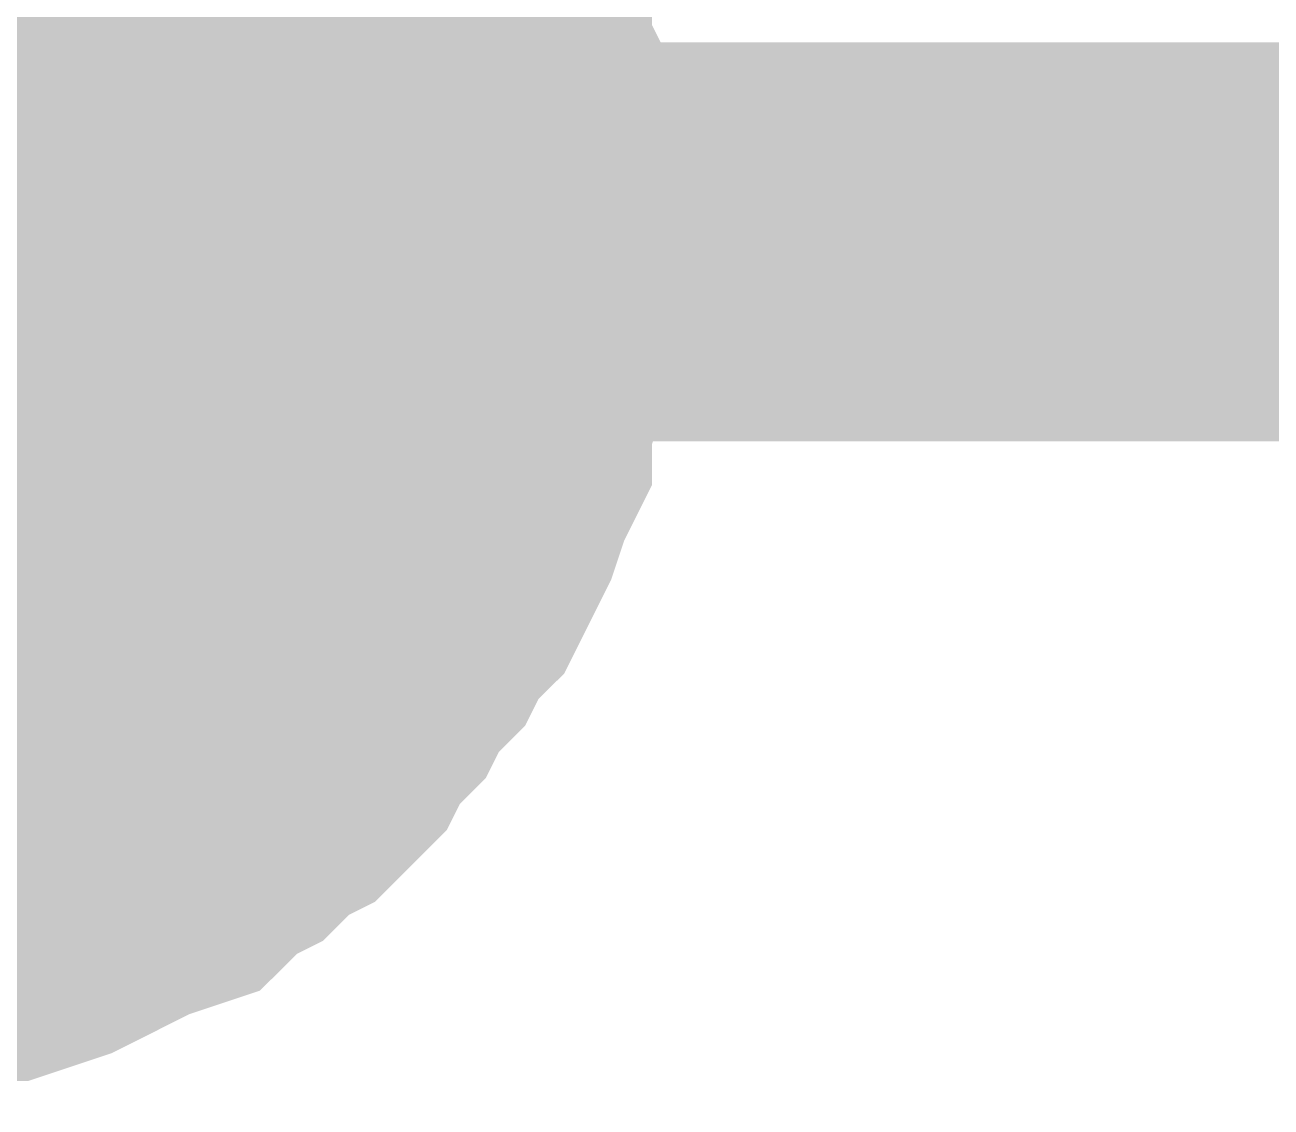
# Model space of a CAD drawing. Header units: inches. Extents: x 0 to 16.9, y 0 to 11.7.
# Drawn here: x 2.62792 to 2.66476, y 1.69456 to 1.72655 of the extents above; entities that cross this region are included whole.
import ezdxf

# ---------------------------------------------------------------- set-up
doc = ezdxf.new("R2010")
doc.units = ezdxf.units.IN
doc.header["$MEASUREMENT"] = 0
doc.layers.add('Sheet', color=255, linetype='Continuous')

msp = doc.modelspace()

# ---------------------------------------------------------------- linework, layer by layer
at = {"layer": 'Sheet'}
msp.add_lwpolyline([(2.609686, 1.720473, 0.02, 0.02, 1), (2.629686, 1.720473, 0.02, 0.02, 1)], format="xyseb", close=True, dxfattribs=at)
for points in [[(2.636704, 1.732869, 0.0118, 0.0118, 0), (2.63709, 1.732098, 0.0118, 0.0118, 0), (2.637861, 1.731326, 0.0118, 0.0118, 0), (2.638247, 1.730554, 0.0118, 0.0118, 0), (2.639019, 1.729783, 0.0118, 0.0118, 0), (2.639404, 1.729011, 0.0118, 0.0118, 0), (2.63979, 1.727853, 0.0118, 0.0118, 0), (2.640176, 1.727082, 0.0118, 0.0118, 0), (2.640562, 1.72631, 0.0118, 0.0118, 0), (2.640562, 1.725152, 0.0118, 0.0118, 0), (2.640948, 1.724381, 0.0118, 0.0118, 0), (2.640948, 1.723223, 0.0118, 0.0118, 0), (2.641333, 1.722065, 0.0118, 0.0118, 0), (2.641333, 1.721294, 0.0118, 0.0118, 0), (2.641333, 1.720136, 0.0118, 0.0118, 0)], [(2.636704, 1.732869, 0.0118, 0.0118, 0), (2.63709, 1.732098, 0.0118, 0.0118, 0), (2.637861, 1.731326, 0.0118, 0.0118, 0), (2.638247, 1.730554, 0.0118, 0.0118, 0), (2.639019, 1.729783, 0.0118, 0.0118, 0), (2.639404, 1.729011, 0.0118, 0.0118, 0), (2.63979, 1.727853, 0.0118, 0.0118, 0), (2.640176, 1.727082, 0.0118, 0.0118, 0), (2.640562, 1.72631, 0.0118, 0.0118, 0), (2.640562, 1.725152, 0.0118, 0.0118, 0), (2.640948, 1.724381, 0.0118, 0.0118, 0), (2.640948, 1.723223, 0.0118, 0.0118, 0), (2.641333, 1.722065, 0.0118, 0.0118, 0), (2.641333, 1.721294, 0.0118, 0.0118, 0), (2.641333, 1.720136, 0.0118, 0.0118, 0)], [(2.636704, 1.732869, 0.0118, 0.0118, 0), (2.63709, 1.732098, 0.0118, 0.0118, 0), (2.637861, 1.731326, 0.0118, 0.0118, 0), (2.638247, 1.730554, 0.0118, 0.0118, 0), (2.639019, 1.729783, 0.0118, 0.0118, 0), (2.639404, 1.729011, 0.0118, 0.0118, 0), (2.63979, 1.727853, 0.0118, 0.0118, 0), (2.640176, 1.727082, 0.0118, 0.0118, 0), (2.640562, 1.72631, 0.0118, 0.0118, 0), (2.640562, 1.725152, 0.0118, 0.0118, 0), (2.640948, 1.724381, 0.0118, 0.0118, 0), (2.640948, 1.723223, 0.0118, 0.0118, 0), (2.641333, 1.722065, 0.0118, 0.0118, 0), (2.641333, 1.721294, 0.0118, 0.0118, 0), (2.641333, 1.720136, 0.0118, 0.0118, 0)], [(2.636704, 1.732869, 0.0118, 0.0118, 0), (2.63709, 1.732098, 0.0118, 0.0118, 0), (2.637861, 1.731326, 0.0118, 0.0118, 0), (2.638247, 1.730554, 0.0118, 0.0118, 0), (2.639019, 1.729783, 0.0118, 0.0118, 0), (2.639404, 1.729011, 0.0118, 0.0118, 0), (2.63979, 1.727853, 0.0118, 0.0118, 0), (2.640176, 1.727082, 0.0118, 0.0118, 0), (2.640562, 1.72631, 0.0118, 0.0118, 0), (2.640562, 1.725152, 0.0118, 0.0118, 0), (2.640948, 1.724381, 0.0118, 0.0118, 0), (2.640948, 1.723223, 0.0118, 0.0118, 0), (2.641333, 1.722065, 0.0118, 0.0118, 0), (2.641333, 1.721294, 0.0118, 0.0118, 0), (2.641333, 1.720136, 0.0118, 0.0118, 0)], [(2.636704, 1.732869, 0.0118, 0.0118, 0), (2.63709, 1.732098, 0.0118, 0.0118, 0), (2.637861, 1.731326, 0.0118, 0.0118, 0), (2.638247, 1.730554, 0.0118, 0.0118, 0), (2.639019, 1.729783, 0.0118, 0.0118, 0), (2.639404, 1.729011, 0.0118, 0.0118, 0), (2.63979, 1.727853, 0.0118, 0.0118, 0), (2.640176, 1.727082, 0.0118, 0.0118, 0), (2.640562, 1.72631, 0.0118, 0.0118, 0), (2.640562, 1.725152, 0.0118, 0.0118, 0), (2.640948, 1.724381, 0.0118, 0.0118, 0), (2.640948, 1.723223, 0.0118, 0.0118, 0), (2.641333, 1.722065, 0.0118, 0.0118, 0), (2.641333, 1.721294, 0.0118, 0.0118, 0), (2.641333, 1.720136, 0.0118, 0.0118, 0)], [(2.636704, 1.732869, 0.0118, 0.0118, 0), (2.63709, 1.732098, 0.0118, 0.0118, 0), (2.637861, 1.731326, 0.0118, 0.0118, 0), (2.638247, 1.730554, 0.0118, 0.0118, 0), (2.639019, 1.729783, 0.0118, 0.0118, 0), (2.639404, 1.729011, 0.0118, 0.0118, 0), (2.63979, 1.727853, 0.0118, 0.0118, 0), (2.640176, 1.727082, 0.0118, 0.0118, 0), (2.640562, 1.72631, 0.0118, 0.0118, 0), (2.640562, 1.725152, 0.0118, 0.0118, 0), (2.640948, 1.724381, 0.0118, 0.0118, 0), (2.640948, 1.723223, 0.0118, 0.0118, 0), (2.641333, 1.722065, 0.0118, 0.0118, 0), (2.641333, 1.721294, 0.0118, 0.0118, 0), (2.641333, 1.720136, 0.0118, 0.0118, 0)], [(2.636704, 1.732869, 0.0118, 0.0118, 0), (2.63709, 1.732098, 0.0118, 0.0118, 0), (2.637861, 1.731326, 0.0118, 0.0118, 0), (2.638247, 1.730554, 0.0118, 0.0118, 0), (2.639019, 1.729783, 0.0118, 0.0118, 0), (2.639404, 1.729011, 0.0118, 0.0118, 0), (2.63979, 1.727853, 0.0118, 0.0118, 0), (2.640176, 1.727082, 0.0118, 0.0118, 0), (2.640562, 1.72631, 0.0118, 0.0118, 0), (2.640562, 1.725152, 0.0118, 0.0118, 0), (2.640948, 1.724381, 0.0118, 0.0118, 0), (2.640948, 1.723223, 0.0118, 0.0118, 0), (2.641333, 1.722065, 0.0118, 0.0118, 0), (2.641333, 1.721294, 0.0118, 0.0118, 0), (2.641333, 1.720136, 0.0118, 0.0118, 0)], [(2.639404, 1.729011, 0.0039, 0.0039, 0), (2.63979, 1.727853, 0.0039, 0.0039, 0), (2.640176, 1.727082, 0.0039, 0.0039, 0), (2.640562, 1.72631, 0.0039, 0.0039, 0), (2.640562, 1.725152, 0.0039, 0.0039, 0), (2.640948, 1.724381, 0.0039, 0.0039, 0), (2.640948, 1.723223, 0.0039, 0.0039, 0), (2.641333, 1.722065, 0.0039, 0.0039, 0), (2.641333, 1.721294, 0.0039, 0.0039, 0), (2.641333, 1.720136, 0.0039, 0.0039, 0)], [(2.639404, 1.729011, 0.0039, 0.0039, 0), (2.63979, 1.727853, 0.0039, 0.0039, 0), (2.640176, 1.727082, 0.0039, 0.0039, 0), (2.640562, 1.72631, 0.0039, 0.0039, 0), (2.640562, 1.725152, 0.0039, 0.0039, 0), (2.640948, 1.724381, 0.0039, 0.0039, 0), (2.640948, 1.723223, 0.0039, 0.0039, 0), (2.641333, 1.722065, 0.0039, 0.0039, 0), (2.641333, 1.721294, 0.0039, 0.0039, 0), (2.641333, 1.720136, 0.0039, 0.0039, 0)], [(2.639404, 1.729011, 0.0039, 0.0039, 0), (2.63979, 1.727853, 0.0039, 0.0039, 0), (2.640176, 1.727082, 0.0039, 0.0039, 0), (2.640562, 1.72631, 0.0039, 0.0039, 0), (2.640562, 1.725152, 0.0039, 0.0039, 0), (2.640948, 1.724381, 0.0039, 0.0039, 0), (2.640948, 1.723223, 0.0039, 0.0039, 0), (2.641333, 1.722065, 0.0039, 0.0039, 0), (2.641333, 1.721294, 0.0039, 0.0039, 0), (2.641333, 1.720136, 0.0039, 0.0039, 0)], [(2.639404, 1.729011, 0.0039, 0.0039, 0), (2.63979, 1.727853, 0.0039, 0.0039, 0), (2.640176, 1.727082, 0.0039, 0.0039, 0), (2.640562, 1.72631, 0.0039, 0.0039, 0), (2.640562, 1.725152, 0.0039, 0.0039, 0), (2.640948, 1.724381, 0.0039, 0.0039, 0), (2.640948, 1.723223, 0.0039, 0.0039, 0), (2.641333, 1.722065, 0.0039, 0.0039, 0), (2.641333, 1.721294, 0.0039, 0.0039, 0), (2.641333, 1.720136, 0.0039, 0.0039, 0)], [(2.639404, 1.729011, 0.0039, 0.0039, 0), (2.63979, 1.727853, 0.0039, 0.0039, 0), (2.640176, 1.727082, 0.0039, 0.0039, 0), (2.640562, 1.72631, 0.0039, 0.0039, 0), (2.640562, 1.725152, 0.0039, 0.0039, 0), (2.640948, 1.724381, 0.0039, 0.0039, 0), (2.640948, 1.723223, 0.0039, 0.0039, 0), (2.641333, 1.722065, 0.0039, 0.0039, 0), (2.641333, 1.721294, 0.0039, 0.0039, 0), (2.641333, 1.720136, 0.0039, 0.0039, 0)], [(2.639404, 1.729011, 0.0039, 0.0039, 0), (2.63979, 1.727853, 0.0039, 0.0039, 0), (2.640176, 1.727082, 0.0039, 0.0039, 0), (2.640562, 1.72631, 0.0039, 0.0039, 0), (2.640562, 1.725152, 0.0039, 0.0039, 0), (2.640948, 1.724381, 0.0039, 0.0039, 0), (2.640948, 1.723223, 0.0039, 0.0039, 0), (2.641333, 1.722065, 0.0039, 0.0039, 0), (2.641333, 1.721294, 0.0039, 0.0039, 0), (2.641333, 1.720136, 0.0039, 0.0039, 0)], [(2.639404, 1.729011, 0.0039, 0.0039, 0), (2.63979, 1.727853, 0.0039, 0.0039, 0), (2.640176, 1.727082, 0.0039, 0.0039, 0), (2.640562, 1.72631, 0.0039, 0.0039, 0), (2.640562, 1.725152, 0.0039, 0.0039, 0), (2.640948, 1.724381, 0.0039, 0.0039, 0), (2.640948, 1.723223, 0.0039, 0.0039, 0), (2.641333, 1.722065, 0.0039, 0.0039, 0), (2.641333, 1.721294, 0.0039, 0.0039, 0), (2.641333, 1.720136, 0.0039, 0.0039, 0)], [(2.641333, 1.720136, 0.0118, 0.0118, 0), (2.641333, 1.718979, 0.0118, 0.0118, 0), (2.641333, 1.718207, 0.0118, 0.0118, 0), (2.640948, 1.717049, 0.0118, 0.0118, 0), (2.640948, 1.716278, 0.0118, 0.0118, 0), (2.640562, 1.71512, 0.0118, 0.0118, 0), (2.640562, 1.714348, 0.0118, 0.0118, 0), (2.640176, 1.713577, 0.0118, 0.0118, 0), (2.63979, 1.712419, 0.0118, 0.0118, 0), (2.639404, 1.711647, 0.0118, 0.0118, 0), (2.639019, 1.710876, 0.0118, 0.0118, 0), (2.638247, 1.710104, 0.0118, 0.0118, 0), (2.637861, 1.709332, 0.0118, 0.0118, 0), (2.63709, 1.708561, 0.0118, 0.0118, 0), (2.636704, 1.707789, 0.0118, 0.0118, 0), (2.635933, 1.707017, 0.0118, 0.0118, 0), (2.635547, 1.706245, 0.0118, 0.0118, 0), (2.634775, 1.705474, 0.0118, 0.0118, 0), (2.634004, 1.705088, 0.0118, 0.0118, 0), (2.633232, 1.704316, 0.0118, 0.0118, 0), (2.632461, 1.70393, 0.0118, 0.0118, 0), (2.631689, 1.703159, 0.0118, 0.0118, 0), (2.630532, 1.702773, 0.0118, 0.0118, 0), (2.62976, 1.702387, 0.0118, 0.0118, 0), (2.628989, 1.702001, 0.0118, 0.0118, 0), (2.628217, 1.701615, 0.0118, 0.0118, 0), (2.62706, 1.701229, 0.0118, 0.0118, 0), (2.626288, 1.701229, 0.0118, 0.0118, 0), (2.625131, 1.700844, 0.0118, 0.0118, 0), (2.62436, 1.700844, 0.0118, 0.0118, 0), (2.623202, 1.700458, 0.0118, 0.0118, 0), (2.622431, 1.700458, 0.0118, 0.0118, 0), (2.621274, 1.700458, 0.0118, 0.0118, 0)], [(2.8211, 1.720136, 0.0118, 0.0118, 0), (2.621274, 1.720136, 0.0118, 0.0118, 0)], [(2.641333, 1.720136, 0.0118, 0.0118, 0), (2.641333, 1.718979, 0.0118, 0.0118, 0), (2.641333, 1.718207, 0.0118, 0.0118, 0), (2.640948, 1.717049, 0.0118, 0.0118, 0), (2.640948, 1.716278, 0.0118, 0.0118, 0), (2.640562, 1.71512, 0.0118, 0.0118, 0), (2.640562, 1.714348, 0.0118, 0.0118, 0), (2.640176, 1.713577, 0.0118, 0.0118, 0), (2.63979, 1.712419, 0.0118, 0.0118, 0), (2.639404, 1.711647, 0.0118, 0.0118, 0), (2.639019, 1.710876, 0.0118, 0.0118, 0), (2.638247, 1.710104, 0.0118, 0.0118, 0), (2.637861, 1.709332, 0.0118, 0.0118, 0), (2.63709, 1.708561, 0.0118, 0.0118, 0), (2.636704, 1.707789, 0.0118, 0.0118, 0), (2.635933, 1.707017, 0.0118, 0.0118, 0), (2.635547, 1.706245, 0.0118, 0.0118, 0), (2.634775, 1.705474, 0.0118, 0.0118, 0), (2.634004, 1.705088, 0.0118, 0.0118, 0), (2.633232, 1.704316, 0.0118, 0.0118, 0), (2.632461, 1.70393, 0.0118, 0.0118, 0), (2.631689, 1.703159, 0.0118, 0.0118, 0), (2.630532, 1.702773, 0.0118, 0.0118, 0), (2.62976, 1.702387, 0.0118, 0.0118, 0), (2.628989, 1.702001, 0.0118, 0.0118, 0), (2.628217, 1.701615, 0.0118, 0.0118, 0), (2.62706, 1.701229, 0.0118, 0.0118, 0), (2.626288, 1.701229, 0.0118, 0.0118, 0), (2.625131, 1.700844, 0.0118, 0.0118, 0), (2.62436, 1.700844, 0.0118, 0.0118, 0), (2.623202, 1.700458, 0.0118, 0.0118, 0), (2.622431, 1.700458, 0.0118, 0.0118, 0), (2.621274, 1.700458, 0.0118, 0.0118, 0)], [(2.641333, 1.720136, 0.0118, 0.0118, 0), (2.641333, 1.718979, 0.0118, 0.0118, 0), (2.641333, 1.718207, 0.0118, 0.0118, 0), (2.640948, 1.717049, 0.0118, 0.0118, 0), (2.640948, 1.716278, 0.0118, 0.0118, 0), (2.640562, 1.71512, 0.0118, 0.0118, 0), (2.640562, 1.714348, 0.0118, 0.0118, 0), (2.640176, 1.713577, 0.0118, 0.0118, 0), (2.63979, 1.712419, 0.0118, 0.0118, 0), (2.639404, 1.711647, 0.0118, 0.0118, 0), (2.639019, 1.710876, 0.0118, 0.0118, 0), (2.638247, 1.710104, 0.0118, 0.0118, 0), (2.637861, 1.709332, 0.0118, 0.0118, 0), (2.63709, 1.708561, 0.0118, 0.0118, 0), (2.636704, 1.707789, 0.0118, 0.0118, 0), (2.635933, 1.707017, 0.0118, 0.0118, 0), (2.635547, 1.706245, 0.0118, 0.0118, 0), (2.634775, 1.705474, 0.0118, 0.0118, 0), (2.634004, 1.705088, 0.0118, 0.0118, 0), (2.633232, 1.704316, 0.0118, 0.0118, 0), (2.632461, 1.70393, 0.0118, 0.0118, 0), (2.631689, 1.703159, 0.0118, 0.0118, 0), (2.630532, 1.702773, 0.0118, 0.0118, 0), (2.62976, 1.702387, 0.0118, 0.0118, 0), (2.628989, 1.702001, 0.0118, 0.0118, 0), (2.628217, 1.701615, 0.0118, 0.0118, 0), (2.62706, 1.701229, 0.0118, 0.0118, 0), (2.626288, 1.701229, 0.0118, 0.0118, 0), (2.625131, 1.700844, 0.0118, 0.0118, 0), (2.62436, 1.700844, 0.0118, 0.0118, 0), (2.623202, 1.700458, 0.0118, 0.0118, 0), (2.622431, 1.700458, 0.0118, 0.0118, 0), (2.621274, 1.700458, 0.0118, 0.0118, 0)], [(2.641333, 1.720136, 0.0118, 0.0118, 0), (2.641333, 1.718979, 0.0118, 0.0118, 0), (2.641333, 1.718207, 0.0118, 0.0118, 0), (2.640948, 1.717049, 0.0118, 0.0118, 0), (2.640948, 1.716278, 0.0118, 0.0118, 0), (2.640562, 1.71512, 0.0118, 0.0118, 0), (2.640562, 1.714348, 0.0118, 0.0118, 0), (2.640176, 1.713577, 0.0118, 0.0118, 0), (2.63979, 1.712419, 0.0118, 0.0118, 0), (2.639404, 1.711647, 0.0118, 0.0118, 0), (2.639019, 1.710876, 0.0118, 0.0118, 0), (2.638247, 1.710104, 0.0118, 0.0118, 0), (2.637861, 1.709332, 0.0118, 0.0118, 0), (2.63709, 1.708561, 0.0118, 0.0118, 0), (2.636704, 1.707789, 0.0118, 0.0118, 0), (2.635933, 1.707017, 0.0118, 0.0118, 0), (2.635547, 1.706245, 0.0118, 0.0118, 0), (2.634775, 1.705474, 0.0118, 0.0118, 0), (2.634004, 1.705088, 0.0118, 0.0118, 0), (2.633232, 1.704316, 0.0118, 0.0118, 0), (2.632461, 1.70393, 0.0118, 0.0118, 0), (2.631689, 1.703159, 0.0118, 0.0118, 0), (2.630532, 1.702773, 0.0118, 0.0118, 0), (2.62976, 1.702387, 0.0118, 0.0118, 0), (2.628989, 1.702001, 0.0118, 0.0118, 0), (2.628217, 1.701615, 0.0118, 0.0118, 0), (2.62706, 1.701229, 0.0118, 0.0118, 0), (2.626288, 1.701229, 0.0118, 0.0118, 0), (2.625131, 1.700844, 0.0118, 0.0118, 0), (2.62436, 1.700844, 0.0118, 0.0118, 0), (2.623202, 1.700458, 0.0118, 0.0118, 0), (2.622431, 1.700458, 0.0118, 0.0118, 0), (2.621274, 1.700458, 0.0118, 0.0118, 0)], [(2.641333, 1.720136, 0.0118, 0.0118, 0), (2.641333, 1.718979, 0.0118, 0.0118, 0), (2.641333, 1.718207, 0.0118, 0.0118, 0), (2.640948, 1.717049, 0.0118, 0.0118, 0), (2.640948, 1.716278, 0.0118, 0.0118, 0), (2.640562, 1.71512, 0.0118, 0.0118, 0), (2.640562, 1.714348, 0.0118, 0.0118, 0), (2.640176, 1.713577, 0.0118, 0.0118, 0), (2.63979, 1.712419, 0.0118, 0.0118, 0), (2.639404, 1.711647, 0.0118, 0.0118, 0), (2.639019, 1.710876, 0.0118, 0.0118, 0), (2.638247, 1.710104, 0.0118, 0.0118, 0), (2.637861, 1.709332, 0.0118, 0.0118, 0), (2.63709, 1.708561, 0.0118, 0.0118, 0), (2.636704, 1.707789, 0.0118, 0.0118, 0), (2.635933, 1.707017, 0.0118, 0.0118, 0), (2.635547, 1.706245, 0.0118, 0.0118, 0), (2.634775, 1.705474, 0.0118, 0.0118, 0), (2.634004, 1.705088, 0.0118, 0.0118, 0), (2.633232, 1.704316, 0.0118, 0.0118, 0), (2.632461, 1.70393, 0.0118, 0.0118, 0), (2.631689, 1.703159, 0.0118, 0.0118, 0), (2.630532, 1.702773, 0.0118, 0.0118, 0), (2.62976, 1.702387, 0.0118, 0.0118, 0), (2.628989, 1.702001, 0.0118, 0.0118, 0), (2.628217, 1.701615, 0.0118, 0.0118, 0), (2.62706, 1.701229, 0.0118, 0.0118, 0), (2.626288, 1.701229, 0.0118, 0.0118, 0), (2.625131, 1.700844, 0.0118, 0.0118, 0), (2.62436, 1.700844, 0.0118, 0.0118, 0), (2.623202, 1.700458, 0.0118, 0.0118, 0), (2.622431, 1.700458, 0.0118, 0.0118, 0), (2.621274, 1.700458, 0.0118, 0.0118, 0)], [(2.641333, 1.720136, 0.0118, 0.0118, 0), (2.641333, 1.718979, 0.0118, 0.0118, 0), (2.641333, 1.718207, 0.0118, 0.0118, 0), (2.640948, 1.717049, 0.0118, 0.0118, 0), (2.640948, 1.716278, 0.0118, 0.0118, 0), (2.640562, 1.71512, 0.0118, 0.0118, 0), (2.640562, 1.714348, 0.0118, 0.0118, 0), (2.640176, 1.713577, 0.0118, 0.0118, 0), (2.63979, 1.712419, 0.0118, 0.0118, 0), (2.639404, 1.711647, 0.0118, 0.0118, 0), (2.639019, 1.710876, 0.0118, 0.0118, 0), (2.638247, 1.710104, 0.0118, 0.0118, 0), (2.637861, 1.709332, 0.0118, 0.0118, 0), (2.63709, 1.708561, 0.0118, 0.0118, 0), (2.636704, 1.707789, 0.0118, 0.0118, 0), (2.635933, 1.707017, 0.0118, 0.0118, 0), (2.635547, 1.706245, 0.0118, 0.0118, 0), (2.634775, 1.705474, 0.0118, 0.0118, 0), (2.634004, 1.705088, 0.0118, 0.0118, 0), (2.633232, 1.704316, 0.0118, 0.0118, 0), (2.632461, 1.70393, 0.0118, 0.0118, 0), (2.631689, 1.703159, 0.0118, 0.0118, 0), (2.630532, 1.702773, 0.0118, 0.0118, 0), (2.62976, 1.702387, 0.0118, 0.0118, 0), (2.628989, 1.702001, 0.0118, 0.0118, 0), (2.628217, 1.701615, 0.0118, 0.0118, 0), (2.62706, 1.701229, 0.0118, 0.0118, 0), (2.626288, 1.701229, 0.0118, 0.0118, 0), (2.625131, 1.700844, 0.0118, 0.0118, 0), (2.62436, 1.700844, 0.0118, 0.0118, 0), (2.623202, 1.700458, 0.0118, 0.0118, 0), (2.622431, 1.700458, 0.0118, 0.0118, 0), (2.621274, 1.700458, 0.0118, 0.0118, 0)], [(2.641333, 1.720136, 0.0118, 0.0118, 0), (2.641333, 1.718979, 0.0118, 0.0118, 0), (2.641333, 1.718207, 0.0118, 0.0118, 0), (2.640948, 1.717049, 0.0118, 0.0118, 0), (2.640948, 1.716278, 0.0118, 0.0118, 0), (2.640562, 1.71512, 0.0118, 0.0118, 0), (2.640562, 1.714348, 0.0118, 0.0118, 0), (2.640176, 1.713577, 0.0118, 0.0118, 0), (2.63979, 1.712419, 0.0118, 0.0118, 0), (2.639404, 1.711647, 0.0118, 0.0118, 0), (2.639019, 1.710876, 0.0118, 0.0118, 0), (2.638247, 1.710104, 0.0118, 0.0118, 0), (2.637861, 1.709332, 0.0118, 0.0118, 0), (2.63709, 1.708561, 0.0118, 0.0118, 0), (2.636704, 1.707789, 0.0118, 0.0118, 0), (2.635933, 1.707017, 0.0118, 0.0118, 0), (2.635547, 1.706245, 0.0118, 0.0118, 0), (2.634775, 1.705474, 0.0118, 0.0118, 0), (2.634004, 1.705088, 0.0118, 0.0118, 0), (2.633232, 1.704316, 0.0118, 0.0118, 0), (2.632461, 1.70393, 0.0118, 0.0118, 0), (2.631689, 1.703159, 0.0118, 0.0118, 0), (2.630532, 1.702773, 0.0118, 0.0118, 0), (2.62976, 1.702387, 0.0118, 0.0118, 0), (2.628989, 1.702001, 0.0118, 0.0118, 0), (2.628217, 1.701615, 0.0118, 0.0118, 0), (2.62706, 1.701229, 0.0118, 0.0118, 0), (2.626288, 1.701229, 0.0118, 0.0118, 0), (2.625131, 1.700844, 0.0118, 0.0118, 0), (2.62436, 1.700844, 0.0118, 0.0118, 0), (2.623202, 1.700458, 0.0118, 0.0118, 0), (2.622431, 1.700458, 0.0118, 0.0118, 0), (2.621274, 1.700458, 0.0118, 0.0118, 0)], [(2.641333, 1.720136, 0.0118, 0.0118, 0), (2.641333, 1.720136, 0.0118, 0.0118, 0), (2.641333, 1.720136, 0.0118, 0.0118, 0), (2.641333, 1.720136, 0.0118, 0.0118, 0), (2.641333, 1.720136, 0.0118, 0.0118, 0), (2.641333, 1.720136, 0.0118, 0.0118, 0), (2.641333, 1.720136, 0.0118, 0.0118, 0), (2.641333, 1.720136, 0.0118, 0.0118, 0), (2.641333, 1.720136, 0.0118, 0.0118, 0), (2.641333, 1.720136, 0.0118, 0.0118, 0), (2.641333, 1.720136, 0.0118, 0.0118, 0), (2.641333, 1.720136, 0.0118, 0.0118, 0), (2.641333, 1.720136, 0.0118, 0.0118, 0), (2.641333, 1.720136, 0.0118, 0.0118, 0), (2.641333, 1.720136, 0.0118, 0.0118, 0), (2.641333, 1.720136, 0.0118, 0.0118, 0), (2.641333, 1.720136, 0.0118, 0.0118, 0), (2.641333, 1.720136, 0.0118, 0.0118, 0), (2.641333, 1.720136, 0.0118, 0.0118, 0), (2.641333, 1.720136, 0.0118, 0.0118, 0), (2.641333, 1.720136, 0.0118, 0.0118, 0), (2.641333, 1.720136, 0.0118, 0.0118, 0), (2.641333, 1.720136, 0.0118, 0.0118, 0), (2.641333, 1.720136, 0.0118, 0.0118, 0), (2.641333, 1.720136, 0.0118, 0.0118, 0), (2.641333, 1.720136, 0.0118, 0.0118, 0), (2.641333, 1.720136, 0.0118, 0.0118, 0), (2.641333, 1.720136, 0.0118, 0.0118, 0), (2.641333, 1.720136, 0.0118, 0.0118, 0), (2.641333, 1.720136, 0.0118, 0.0118, 0), (2.641333, 1.720136, 0.0118, 0.0118, 0), (2.641333, 1.720136, 0.0118, 0.0118, 0), (2.641333, 1.720136, 0.0118, 0.0118, 0)], [(2.641333, 1.720136, 0.0118, 0.0118, 0), (2.641333, 1.720136, 0.0118, 0.0118, 0)], [(2.641333, 1.720136, 0.0118, 0.0118, 0), (2.641333, 1.720136, 0.0118, 0.0118, 0), (2.641333, 1.720136, 0.0118, 0.0118, 0), (2.641333, 1.720136, 0.0118, 0.0118, 0), (2.641333, 1.720136, 0.0118, 0.0118, 0), (2.641333, 1.720136, 0.0118, 0.0118, 0), (2.641333, 1.720136, 0.0118, 0.0118, 0), (2.641333, 1.720136, 0.0118, 0.0118, 0), (2.641333, 1.720136, 0.0118, 0.0118, 0), (2.641333, 1.720136, 0.0118, 0.0118, 0), (2.641333, 1.720136, 0.0118, 0.0118, 0), (2.641333, 1.720136, 0.0118, 0.0118, 0), (2.641333, 1.720136, 0.0118, 0.0118, 0), (2.641333, 1.720136, 0.0118, 0.0118, 0), (2.641333, 1.720136, 0.0118, 0.0118, 0), (2.641333, 1.720136, 0.0118, 0.0118, 0), (2.641333, 1.720136, 0.0118, 0.0118, 0), (2.641333, 1.720136, 0.0118, 0.0118, 0), (2.641333, 1.720136, 0.0118, 0.0118, 0), (2.641333, 1.720136, 0.0118, 0.0118, 0), (2.641333, 1.720136, 0.0118, 0.0118, 0), (2.641333, 1.720136, 0.0118, 0.0118, 0), (2.641333, 1.720136, 0.0118, 0.0118, 0), (2.641333, 1.720136, 0.0118, 0.0118, 0), (2.641333, 1.720136, 0.0118, 0.0118, 0), (2.641333, 1.720136, 0.0118, 0.0118, 0), (2.641333, 1.720136, 0.0118, 0.0118, 0), (2.641333, 1.720136, 0.0118, 0.0118, 0), (2.641333, 1.720136, 0.0118, 0.0118, 0), (2.641333, 1.720136, 0.0118, 0.0118, 0), (2.641333, 1.720136, 0.0118, 0.0118, 0), (2.641333, 1.720136, 0.0118, 0.0118, 0), (2.641333, 1.720136, 0.0118, 0.0118, 0)], [(2.641333, 1.720136, 0.0118, 0.0118, 0), (2.641333, 1.720136, 0.0118, 0.0118, 0)], [(2.641333, 1.720136, 0.0118, 0.0118, 0), (2.641333, 1.720136, 0.0118, 0.0118, 0), (2.641333, 1.720136, 0.0118, 0.0118, 0), (2.641333, 1.720136, 0.0118, 0.0118, 0), (2.641333, 1.720136, 0.0118, 0.0118, 0), (2.641333, 1.720136, 0.0118, 0.0118, 0), (2.641333, 1.720136, 0.0118, 0.0118, 0), (2.641333, 1.720136, 0.0118, 0.0118, 0), (2.641333, 1.720136, 0.0118, 0.0118, 0), (2.641333, 1.720136, 0.0118, 0.0118, 0), (2.641333, 1.720136, 0.0118, 0.0118, 0), (2.641333, 1.720136, 0.0118, 0.0118, 0), (2.641333, 1.720136, 0.0118, 0.0118, 0), (2.641333, 1.720136, 0.0118, 0.0118, 0), (2.641333, 1.720136, 0.0118, 0.0118, 0), (2.641333, 1.720136, 0.0118, 0.0118, 0), (2.641333, 1.720136, 0.0118, 0.0118, 0), (2.641333, 1.720136, 0.0118, 0.0118, 0), (2.641333, 1.720136, 0.0118, 0.0118, 0), (2.641333, 1.720136, 0.0118, 0.0118, 0), (2.641333, 1.720136, 0.0118, 0.0118, 0), (2.641333, 1.720136, 0.0118, 0.0118, 0), (2.641333, 1.720136, 0.0118, 0.0118, 0), (2.641333, 1.720136, 0.0118, 0.0118, 0), (2.641333, 1.720136, 0.0118, 0.0118, 0), (2.641333, 1.720136, 0.0118, 0.0118, 0), (2.641333, 1.720136, 0.0118, 0.0118, 0), (2.641333, 1.720136, 0.0118, 0.0118, 0), (2.641333, 1.720136, 0.0118, 0.0118, 0), (2.641333, 1.720136, 0.0118, 0.0118, 0), (2.641333, 1.720136, 0.0118, 0.0118, 0), (2.641333, 1.720136, 0.0118, 0.0118, 0), (2.641333, 1.720136, 0.0118, 0.0118, 0)], [(2.641333, 1.720136, 0.0118, 0.0118, 0), (2.641333, 1.720136, 0.0118, 0.0118, 0)], [(2.641333, 1.720136, 0.0118, 0.0118, 0), (2.641333, 1.720136, 0.0118, 0.0118, 0), (2.641333, 1.720136, 0.0118, 0.0118, 0), (2.641333, 1.720136, 0.0118, 0.0118, 0), (2.641333, 1.720136, 0.0118, 0.0118, 0), (2.641333, 1.720136, 0.0118, 0.0118, 0), (2.641333, 1.720136, 0.0118, 0.0118, 0), (2.641333, 1.720136, 0.0118, 0.0118, 0), (2.641333, 1.720136, 0.0118, 0.0118, 0), (2.641333, 1.720136, 0.0118, 0.0118, 0), (2.641333, 1.720136, 0.0118, 0.0118, 0), (2.641333, 1.720136, 0.0118, 0.0118, 0), (2.641333, 1.720136, 0.0118, 0.0118, 0), (2.641333, 1.720136, 0.0118, 0.0118, 0), (2.641333, 1.720136, 0.0118, 0.0118, 0), (2.641333, 1.720136, 0.0118, 0.0118, 0), (2.641333, 1.720136, 0.0118, 0.0118, 0), (2.641333, 1.720136, 0.0118, 0.0118, 0), (2.641333, 1.720136, 0.0118, 0.0118, 0), (2.641333, 1.720136, 0.0118, 0.0118, 0), (2.641333, 1.720136, 0.0118, 0.0118, 0), (2.641333, 1.720136, 0.0118, 0.0118, 0), (2.641333, 1.720136, 0.0118, 0.0118, 0), (2.641333, 1.720136, 0.0118, 0.0118, 0), (2.641333, 1.720136, 0.0118, 0.0118, 0), (2.641333, 1.720136, 0.0118, 0.0118, 0), (2.641333, 1.720136, 0.0118, 0.0118, 0), (2.641333, 1.720136, 0.0118, 0.0118, 0), (2.641333, 1.720136, 0.0118, 0.0118, 0), (2.641333, 1.720136, 0.0118, 0.0118, 0), (2.641333, 1.720136, 0.0118, 0.0118, 0), (2.641333, 1.720136, 0.0118, 0.0118, 0), (2.641333, 1.720136, 0.0118, 0.0118, 0)], [(2.641333, 1.720136, 0.0118, 0.0118, 0), (2.641333, 1.720136, 0.0118, 0.0118, 0)], [(2.641333, 1.720136, 0.0118, 0.0118, 0), (2.641333, 1.720136, 0.0118, 0.0118, 0), (2.641333, 1.720136, 0.0118, 0.0118, 0), (2.641333, 1.720136, 0.0118, 0.0118, 0), (2.641333, 1.720136, 0.0118, 0.0118, 0), (2.641333, 1.720136, 0.0118, 0.0118, 0), (2.641333, 1.720136, 0.0118, 0.0118, 0), (2.641333, 1.720136, 0.0118, 0.0118, 0), (2.641333, 1.720136, 0.0118, 0.0118, 0), (2.641333, 1.720136, 0.0118, 0.0118, 0), (2.641333, 1.720136, 0.0118, 0.0118, 0), (2.641333, 1.720136, 0.0118, 0.0118, 0), (2.641333, 1.720136, 0.0118, 0.0118, 0), (2.641333, 1.720136, 0.0118, 0.0118, 0), (2.641333, 1.720136, 0.0118, 0.0118, 0), (2.641333, 1.720136, 0.0118, 0.0118, 0), (2.641333, 1.720136, 0.0118, 0.0118, 0), (2.641333, 1.720136, 0.0118, 0.0118, 0), (2.641333, 1.720136, 0.0118, 0.0118, 0), (2.641333, 1.720136, 0.0118, 0.0118, 0), (2.641333, 1.720136, 0.0118, 0.0118, 0), (2.641333, 1.720136, 0.0118, 0.0118, 0), (2.641333, 1.720136, 0.0118, 0.0118, 0), (2.641333, 1.720136, 0.0118, 0.0118, 0), (2.641333, 1.720136, 0.0118, 0.0118, 0), (2.641333, 1.720136, 0.0118, 0.0118, 0), (2.641333, 1.720136, 0.0118, 0.0118, 0), (2.641333, 1.720136, 0.0118, 0.0118, 0), (2.641333, 1.720136, 0.0118, 0.0118, 0), (2.641333, 1.720136, 0.0118, 0.0118, 0), (2.641333, 1.720136, 0.0118, 0.0118, 0), (2.641333, 1.720136, 0.0118, 0.0118, 0), (2.641333, 1.720136, 0.0118, 0.0118, 0)], [(2.641333, 1.720136, 0.0118, 0.0118, 0), (2.641333, 1.720136, 0.0118, 0.0118, 0)], [(2.641333, 1.720136, 0.0118, 0.0118, 0), (2.641333, 1.720136, 0.0118, 0.0118, 0), (2.641333, 1.720136, 0.0118, 0.0118, 0), (2.641333, 1.720136, 0.0118, 0.0118, 0), (2.641333, 1.720136, 0.0118, 0.0118, 0), (2.641333, 1.720136, 0.0118, 0.0118, 0), (2.641333, 1.720136, 0.0118, 0.0118, 0), (2.641333, 1.720136, 0.0118, 0.0118, 0), (2.641333, 1.720136, 0.0118, 0.0118, 0), (2.641333, 1.720136, 0.0118, 0.0118, 0), (2.641333, 1.720136, 0.0118, 0.0118, 0), (2.641333, 1.720136, 0.0118, 0.0118, 0), (2.641333, 1.720136, 0.0118, 0.0118, 0), (2.641333, 1.720136, 0.0118, 0.0118, 0), (2.641333, 1.720136, 0.0118, 0.0118, 0), (2.641333, 1.720136, 0.0118, 0.0118, 0), (2.641333, 1.720136, 0.0118, 0.0118, 0), (2.641333, 1.720136, 0.0118, 0.0118, 0), (2.641333, 1.720136, 0.0118, 0.0118, 0), (2.641333, 1.720136, 0.0118, 0.0118, 0), (2.641333, 1.720136, 0.0118, 0.0118, 0), (2.641333, 1.720136, 0.0118, 0.0118, 0), (2.641333, 1.720136, 0.0118, 0.0118, 0), (2.641333, 1.720136, 0.0118, 0.0118, 0), (2.641333, 1.720136, 0.0118, 0.0118, 0), (2.641333, 1.720136, 0.0118, 0.0118, 0), (2.641333, 1.720136, 0.0118, 0.0118, 0), (2.641333, 1.720136, 0.0118, 0.0118, 0), (2.641333, 1.720136, 0.0118, 0.0118, 0), (2.641333, 1.720136, 0.0118, 0.0118, 0), (2.641333, 1.720136, 0.0118, 0.0118, 0), (2.641333, 1.720136, 0.0118, 0.0118, 0), (2.641333, 1.720136, 0.0118, 0.0118, 0)], [(2.641333, 1.720136, 0.0118, 0.0118, 0), (2.641333, 1.720136, 0.0118, 0.0118, 0)], [(2.641333, 1.720136, 0.0118, 0.0118, 0), (2.641333, 1.720136, 0.0118, 0.0118, 0), (2.641333, 1.720136, 0.0118, 0.0118, 0), (2.641333, 1.720136, 0.0118, 0.0118, 0), (2.641333, 1.720136, 0.0118, 0.0118, 0), (2.641333, 1.720136, 0.0118, 0.0118, 0), (2.641333, 1.720136, 0.0118, 0.0118, 0), (2.641333, 1.720136, 0.0118, 0.0118, 0), (2.641333, 1.720136, 0.0118, 0.0118, 0), (2.641333, 1.720136, 0.0118, 0.0118, 0), (2.641333, 1.720136, 0.0118, 0.0118, 0), (2.641333, 1.720136, 0.0118, 0.0118, 0), (2.641333, 1.720136, 0.0118, 0.0118, 0), (2.641333, 1.720136, 0.0118, 0.0118, 0), (2.641333, 1.720136, 0.0118, 0.0118, 0), (2.641333, 1.720136, 0.0118, 0.0118, 0), (2.641333, 1.720136, 0.0118, 0.0118, 0), (2.641333, 1.720136, 0.0118, 0.0118, 0), (2.641333, 1.720136, 0.0118, 0.0118, 0), (2.641333, 1.720136, 0.0118, 0.0118, 0), (2.641333, 1.720136, 0.0118, 0.0118, 0), (2.641333, 1.720136, 0.0118, 0.0118, 0), (2.641333, 1.720136, 0.0118, 0.0118, 0), (2.641333, 1.720136, 0.0118, 0.0118, 0), (2.641333, 1.720136, 0.0118, 0.0118, 0), (2.641333, 1.720136, 0.0118, 0.0118, 0), (2.641333, 1.720136, 0.0118, 0.0118, 0), (2.641333, 1.720136, 0.0118, 0.0118, 0), (2.641333, 1.720136, 0.0118, 0.0118, 0), (2.641333, 1.720136, 0.0118, 0.0118, 0), (2.641333, 1.720136, 0.0118, 0.0118, 0), (2.641333, 1.720136, 0.0118, 0.0118, 0), (2.641333, 1.720136, 0.0118, 0.0118, 0)], [(2.641333, 1.720136, 0.0118, 0.0118, 0), (2.641333, 1.720136, 0.0118, 0.0118, 0)], [(2.641333, 1.720136, 0.0039, 0.0039, 0), (2.641333, 1.718979, 0.0039, 0.0039, 0), (2.641333, 1.718207, 0.0039, 0.0039, 0), (2.640948, 1.717049, 0.0039, 0.0039, 0), (2.640948, 1.716278, 0.0039, 0.0039, 0), (2.640562, 1.71512, 0.0039, 0.0039, 0), (2.640562, 1.714348, 0.0039, 0.0039, 0), (2.640176, 1.713577, 0.0039, 0.0039, 0), (2.63979, 1.712419, 0.0039, 0.0039, 0), (2.639404, 1.711647, 0.0039, 0.0039, 0), (2.639019, 1.710876, 0.0039, 0.0039, 0), (2.638247, 1.710104, 0.0039, 0.0039, 0), (2.637861, 1.709332, 0.0039, 0.0039, 0), (2.63709, 1.708561, 0.0039, 0.0039, 0), (2.636704, 1.707789, 0.0039, 0.0039, 0), (2.635933, 1.707017, 0.0039, 0.0039, 0), (2.635547, 1.706245, 0.0039, 0.0039, 0), (2.634775, 1.705474, 0.0039, 0.0039, 0), (2.634004, 1.705088, 0.0039, 0.0039, 0), (2.633232, 1.704316, 0.0039, 0.0039, 0), (2.632461, 1.70393, 0.0039, 0.0039, 0), (2.631689, 1.703159, 0.0039, 0.0039, 0), (2.630532, 1.702773, 0.0039, 0.0039, 0), (2.62976, 1.702387, 0.0039, 0.0039, 0), (2.628989, 1.702001, 0.0039, 0.0039, 0), (2.628217, 1.701615, 0.0039, 0.0039, 0), (2.62706, 1.701229, 0.0039, 0.0039, 0), (2.626288, 1.701229, 0.0039, 0.0039, 0), (2.625131, 1.700844, 0.0039, 0.0039, 0)], [(2.641333, 1.720136, 0.0039, 0.0039, 0), (2.641333, 1.718979, 0.0039, 0.0039, 0), (2.641333, 1.718207, 0.0039, 0.0039, 0), (2.640948, 1.717049, 0.0039, 0.0039, 0), (2.640948, 1.716278, 0.0039, 0.0039, 0), (2.640562, 1.71512, 0.0039, 0.0039, 0), (2.640562, 1.714348, 0.0039, 0.0039, 0), (2.640176, 1.713577, 0.0039, 0.0039, 0), (2.63979, 1.712419, 0.0039, 0.0039, 0), (2.639404, 1.711647, 0.0039, 0.0039, 0), (2.639019, 1.710876, 0.0039, 0.0039, 0), (2.638247, 1.710104, 0.0039, 0.0039, 0), (2.637861, 1.709332, 0.0039, 0.0039, 0), (2.63709, 1.708561, 0.0039, 0.0039, 0), (2.636704, 1.707789, 0.0039, 0.0039, 0), (2.635933, 1.707017, 0.0039, 0.0039, 0), (2.635547, 1.706245, 0.0039, 0.0039, 0), (2.634775, 1.705474, 0.0039, 0.0039, 0), (2.634004, 1.705088, 0.0039, 0.0039, 0), (2.633232, 1.704316, 0.0039, 0.0039, 0), (2.632461, 1.70393, 0.0039, 0.0039, 0), (2.631689, 1.703159, 0.0039, 0.0039, 0), (2.630532, 1.702773, 0.0039, 0.0039, 0), (2.62976, 1.702387, 0.0039, 0.0039, 0), (2.628989, 1.702001, 0.0039, 0.0039, 0), (2.628217, 1.701615, 0.0039, 0.0039, 0), (2.62706, 1.701229, 0.0039, 0.0039, 0), (2.626288, 1.701229, 0.0039, 0.0039, 0), (2.625131, 1.700844, 0.0039, 0.0039, 0)], [(2.641333, 1.720136, 0.0039, 0.0039, 0), (2.641333, 1.718979, 0.0039, 0.0039, 0), (2.641333, 1.718207, 0.0039, 0.0039, 0), (2.640948, 1.717049, 0.0039, 0.0039, 0), (2.640948, 1.716278, 0.0039, 0.0039, 0), (2.640562, 1.71512, 0.0039, 0.0039, 0), (2.640562, 1.714348, 0.0039, 0.0039, 0), (2.640176, 1.713577, 0.0039, 0.0039, 0), (2.63979, 1.712419, 0.0039, 0.0039, 0), (2.639404, 1.711647, 0.0039, 0.0039, 0), (2.639019, 1.710876, 0.0039, 0.0039, 0), (2.638247, 1.710104, 0.0039, 0.0039, 0), (2.637861, 1.709332, 0.0039, 0.0039, 0), (2.63709, 1.708561, 0.0039, 0.0039, 0), (2.636704, 1.707789, 0.0039, 0.0039, 0), (2.635933, 1.707017, 0.0039, 0.0039, 0), (2.635547, 1.706245, 0.0039, 0.0039, 0), (2.634775, 1.705474, 0.0039, 0.0039, 0), (2.634004, 1.705088, 0.0039, 0.0039, 0), (2.633232, 1.704316, 0.0039, 0.0039, 0), (2.632461, 1.70393, 0.0039, 0.0039, 0), (2.631689, 1.703159, 0.0039, 0.0039, 0), (2.630532, 1.702773, 0.0039, 0.0039, 0), (2.62976, 1.702387, 0.0039, 0.0039, 0), (2.628989, 1.702001, 0.0039, 0.0039, 0), (2.628217, 1.701615, 0.0039, 0.0039, 0), (2.62706, 1.701229, 0.0039, 0.0039, 0), (2.626288, 1.701229, 0.0039, 0.0039, 0), (2.625131, 1.700844, 0.0039, 0.0039, 0)], [(2.641333, 1.720136, 0.0039, 0.0039, 0), (2.641333, 1.718979, 0.0039, 0.0039, 0), (2.641333, 1.718207, 0.0039, 0.0039, 0), (2.640948, 1.717049, 0.0039, 0.0039, 0), (2.640948, 1.716278, 0.0039, 0.0039, 0), (2.640562, 1.71512, 0.0039, 0.0039, 0), (2.640562, 1.714348, 0.0039, 0.0039, 0), (2.640176, 1.713577, 0.0039, 0.0039, 0), (2.63979, 1.712419, 0.0039, 0.0039, 0), (2.639404, 1.711647, 0.0039, 0.0039, 0), (2.639019, 1.710876, 0.0039, 0.0039, 0), (2.638247, 1.710104, 0.0039, 0.0039, 0), (2.637861, 1.709332, 0.0039, 0.0039, 0), (2.63709, 1.708561, 0.0039, 0.0039, 0), (2.636704, 1.707789, 0.0039, 0.0039, 0), (2.635933, 1.707017, 0.0039, 0.0039, 0), (2.635547, 1.706245, 0.0039, 0.0039, 0), (2.634775, 1.705474, 0.0039, 0.0039, 0), (2.634004, 1.705088, 0.0039, 0.0039, 0), (2.633232, 1.704316, 0.0039, 0.0039, 0), (2.632461, 1.70393, 0.0039, 0.0039, 0), (2.631689, 1.703159, 0.0039, 0.0039, 0), (2.630532, 1.702773, 0.0039, 0.0039, 0), (2.62976, 1.702387, 0.0039, 0.0039, 0), (2.628989, 1.702001, 0.0039, 0.0039, 0), (2.628217, 1.701615, 0.0039, 0.0039, 0), (2.62706, 1.701229, 0.0039, 0.0039, 0), (2.626288, 1.701229, 0.0039, 0.0039, 0), (2.625131, 1.700844, 0.0039, 0.0039, 0)], [(2.641333, 1.720136, 0.0039, 0.0039, 0), (2.641333, 1.718979, 0.0039, 0.0039, 0), (2.641333, 1.718207, 0.0039, 0.0039, 0), (2.640948, 1.717049, 0.0039, 0.0039, 0), (2.640948, 1.716278, 0.0039, 0.0039, 0), (2.640562, 1.71512, 0.0039, 0.0039, 0), (2.640562, 1.714348, 0.0039, 0.0039, 0), (2.640176, 1.713577, 0.0039, 0.0039, 0), (2.63979, 1.712419, 0.0039, 0.0039, 0), (2.639404, 1.711647, 0.0039, 0.0039, 0), (2.639019, 1.710876, 0.0039, 0.0039, 0), (2.638247, 1.710104, 0.0039, 0.0039, 0), (2.637861, 1.709332, 0.0039, 0.0039, 0), (2.63709, 1.708561, 0.0039, 0.0039, 0), (2.636704, 1.707789, 0.0039, 0.0039, 0), (2.635933, 1.707017, 0.0039, 0.0039, 0), (2.635547, 1.706245, 0.0039, 0.0039, 0), (2.634775, 1.705474, 0.0039, 0.0039, 0), (2.634004, 1.705088, 0.0039, 0.0039, 0), (2.633232, 1.704316, 0.0039, 0.0039, 0), (2.632461, 1.70393, 0.0039, 0.0039, 0), (2.631689, 1.703159, 0.0039, 0.0039, 0), (2.630532, 1.702773, 0.0039, 0.0039, 0), (2.62976, 1.702387, 0.0039, 0.0039, 0), (2.628989, 1.702001, 0.0039, 0.0039, 0), (2.628217, 1.701615, 0.0039, 0.0039, 0), (2.62706, 1.701229, 0.0039, 0.0039, 0), (2.626288, 1.701229, 0.0039, 0.0039, 0), (2.625131, 1.700844, 0.0039, 0.0039, 0)], [(2.641333, 1.720136, 0.0039, 0.0039, 0), (2.641333, 1.718979, 0.0039, 0.0039, 0), (2.641333, 1.718207, 0.0039, 0.0039, 0), (2.640948, 1.717049, 0.0039, 0.0039, 0), (2.640948, 1.716278, 0.0039, 0.0039, 0), (2.640562, 1.71512, 0.0039, 0.0039, 0), (2.640562, 1.714348, 0.0039, 0.0039, 0), (2.640176, 1.713577, 0.0039, 0.0039, 0), (2.63979, 1.712419, 0.0039, 0.0039, 0), (2.639404, 1.711647, 0.0039, 0.0039, 0), (2.639019, 1.710876, 0.0039, 0.0039, 0), (2.638247, 1.710104, 0.0039, 0.0039, 0), (2.637861, 1.709332, 0.0039, 0.0039, 0), (2.63709, 1.708561, 0.0039, 0.0039, 0), (2.636704, 1.707789, 0.0039, 0.0039, 0), (2.635933, 1.707017, 0.0039, 0.0039, 0), (2.635547, 1.706245, 0.0039, 0.0039, 0), (2.634775, 1.705474, 0.0039, 0.0039, 0), (2.634004, 1.705088, 0.0039, 0.0039, 0), (2.633232, 1.704316, 0.0039, 0.0039, 0), (2.632461, 1.70393, 0.0039, 0.0039, 0), (2.631689, 1.703159, 0.0039, 0.0039, 0), (2.630532, 1.702773, 0.0039, 0.0039, 0), (2.62976, 1.702387, 0.0039, 0.0039, 0), (2.628989, 1.702001, 0.0039, 0.0039, 0), (2.628217, 1.701615, 0.0039, 0.0039, 0), (2.62706, 1.701229, 0.0039, 0.0039, 0), (2.626288, 1.701229, 0.0039, 0.0039, 0), (2.625131, 1.700844, 0.0039, 0.0039, 0)], [(2.641333, 1.720136, 0.0039, 0.0039, 0), (2.641333, 1.718979, 0.0039, 0.0039, 0), (2.641333, 1.718207, 0.0039, 0.0039, 0), (2.640948, 1.717049, 0.0039, 0.0039, 0), (2.640948, 1.716278, 0.0039, 0.0039, 0), (2.640562, 1.71512, 0.0039, 0.0039, 0), (2.640562, 1.714348, 0.0039, 0.0039, 0), (2.640176, 1.713577, 0.0039, 0.0039, 0), (2.63979, 1.712419, 0.0039, 0.0039, 0), (2.639404, 1.711647, 0.0039, 0.0039, 0), (2.639019, 1.710876, 0.0039, 0.0039, 0), (2.638247, 1.710104, 0.0039, 0.0039, 0), (2.637861, 1.709332, 0.0039, 0.0039, 0), (2.63709, 1.708561, 0.0039, 0.0039, 0), (2.636704, 1.707789, 0.0039, 0.0039, 0), (2.635933, 1.707017, 0.0039, 0.0039, 0), (2.635547, 1.706245, 0.0039, 0.0039, 0), (2.634775, 1.705474, 0.0039, 0.0039, 0), (2.634004, 1.705088, 0.0039, 0.0039, 0), (2.633232, 1.704316, 0.0039, 0.0039, 0), (2.632461, 1.70393, 0.0039, 0.0039, 0), (2.631689, 1.703159, 0.0039, 0.0039, 0), (2.630532, 1.702773, 0.0039, 0.0039, 0), (2.62976, 1.702387, 0.0039, 0.0039, 0), (2.628989, 1.702001, 0.0039, 0.0039, 0), (2.628217, 1.701615, 0.0039, 0.0039, 0), (2.62706, 1.701229, 0.0039, 0.0039, 0), (2.626288, 1.701229, 0.0039, 0.0039, 0), (2.625131, 1.700844, 0.0039, 0.0039, 0)], [(2.641333, 1.720136, 0.0039, 0.0039, 0), (2.641333, 1.720136, 0.0039, 0.0039, 0), (2.641333, 1.720136, 0.0039, 0.0039, 0), (2.641333, 1.720136, 0.0039, 0.0039, 0), (2.641333, 1.720136, 0.0039, 0.0039, 0), (2.641333, 1.720136, 0.0039, 0.0039, 0), (2.641333, 1.720136, 0.0039, 0.0039, 0), (2.641333, 1.720136, 0.0039, 0.0039, 0), (2.641333, 1.720136, 0.0039, 0.0039, 0), (2.641333, 1.720136, 0.0039, 0.0039, 0), (2.641333, 1.720136, 0.0039, 0.0039, 0), (2.641333, 1.720136, 0.0039, 0.0039, 0), (2.641333, 1.720136, 0.0039, 0.0039, 0), (2.641333, 1.720136, 0.0039, 0.0039, 0), (2.641333, 1.720136, 0.0039, 0.0039, 0), (2.641333, 1.720136, 0.0039, 0.0039, 0), (2.641333, 1.720136, 0.0039, 0.0039, 0), (2.641333, 1.720136, 0.0039, 0.0039, 0), (2.641333, 1.720136, 0.0039, 0.0039, 0), (2.641333, 1.720136, 0.0039, 0.0039, 0), (2.641333, 1.720136, 0.0039, 0.0039, 0), (2.641333, 1.720136, 0.0039, 0.0039, 0), (2.641333, 1.720136, 0.0039, 0.0039, 0), (2.641333, 1.720136, 0.0039, 0.0039, 0), (2.641333, 1.720136, 0.0039, 0.0039, 0), (2.641333, 1.720136, 0.0039, 0.0039, 0), (2.641333, 1.720136, 0.0039, 0.0039, 0), (2.641333, 1.720136, 0.0039, 0.0039, 0), (2.641333, 1.720136, 0.0039, 0.0039, 0), (2.641333, 1.720136, 0.0039, 0.0039, 0), (2.641333, 1.720136, 0.0039, 0.0039, 0), (2.641333, 1.720136, 0.0039, 0.0039, 0), (2.641333, 1.720136, 0.0039, 0.0039, 0)], [(2.641333, 1.720136, 0.0039, 0.0039, 0), (2.641333, 1.720136, 0.0039, 0.0039, 0)], [(2.641333, 1.720136, 0.0039, 0.0039, 0), (2.641333, 1.720136, 0.0039, 0.0039, 0), (2.641333, 1.720136, 0.0039, 0.0039, 0), (2.641333, 1.720136, 0.0039, 0.0039, 0), (2.641333, 1.720136, 0.0039, 0.0039, 0), (2.641333, 1.720136, 0.0039, 0.0039, 0), (2.641333, 1.720136, 0.0039, 0.0039, 0), (2.641333, 1.720136, 0.0039, 0.0039, 0), (2.641333, 1.720136, 0.0039, 0.0039, 0), (2.641333, 1.720136, 0.0039, 0.0039, 0), (2.641333, 1.720136, 0.0039, 0.0039, 0), (2.641333, 1.720136, 0.0039, 0.0039, 0), (2.641333, 1.720136, 0.0039, 0.0039, 0), (2.641333, 1.720136, 0.0039, 0.0039, 0), (2.641333, 1.720136, 0.0039, 0.0039, 0), (2.641333, 1.720136, 0.0039, 0.0039, 0), (2.641333, 1.720136, 0.0039, 0.0039, 0), (2.641333, 1.720136, 0.0039, 0.0039, 0), (2.641333, 1.720136, 0.0039, 0.0039, 0), (2.641333, 1.720136, 0.0039, 0.0039, 0), (2.641333, 1.720136, 0.0039, 0.0039, 0), (2.641333, 1.720136, 0.0039, 0.0039, 0), (2.641333, 1.720136, 0.0039, 0.0039, 0), (2.641333, 1.720136, 0.0039, 0.0039, 0), (2.641333, 1.720136, 0.0039, 0.0039, 0), (2.641333, 1.720136, 0.0039, 0.0039, 0), (2.641333, 1.720136, 0.0039, 0.0039, 0), (2.641333, 1.720136, 0.0039, 0.0039, 0), (2.641333, 1.720136, 0.0039, 0.0039, 0), (2.641333, 1.720136, 0.0039, 0.0039, 0), (2.641333, 1.720136, 0.0039, 0.0039, 0), (2.641333, 1.720136, 0.0039, 0.0039, 0), (2.641333, 1.720136, 0.0039, 0.0039, 0)], [(2.641333, 1.720136, 0.0039, 0.0039, 0), (2.641333, 1.720136, 0.0039, 0.0039, 0)], [(2.641333, 1.720136, 0.0039, 0.0039, 0), (2.641333, 1.720136, 0.0039, 0.0039, 0), (2.641333, 1.720136, 0.0039, 0.0039, 0), (2.641333, 1.720136, 0.0039, 0.0039, 0), (2.641333, 1.720136, 0.0039, 0.0039, 0), (2.641333, 1.720136, 0.0039, 0.0039, 0), (2.641333, 1.720136, 0.0039, 0.0039, 0), (2.641333, 1.720136, 0.0039, 0.0039, 0), (2.641333, 1.720136, 0.0039, 0.0039, 0), (2.641333, 1.720136, 0.0039, 0.0039, 0), (2.641333, 1.720136, 0.0039, 0.0039, 0), (2.641333, 1.720136, 0.0039, 0.0039, 0), (2.641333, 1.720136, 0.0039, 0.0039, 0), (2.641333, 1.720136, 0.0039, 0.0039, 0), (2.641333, 1.720136, 0.0039, 0.0039, 0), (2.641333, 1.720136, 0.0039, 0.0039, 0), (2.641333, 1.720136, 0.0039, 0.0039, 0), (2.641333, 1.720136, 0.0039, 0.0039, 0), (2.641333, 1.720136, 0.0039, 0.0039, 0), (2.641333, 1.720136, 0.0039, 0.0039, 0), (2.641333, 1.720136, 0.0039, 0.0039, 0), (2.641333, 1.720136, 0.0039, 0.0039, 0), (2.641333, 1.720136, 0.0039, 0.0039, 0), (2.641333, 1.720136, 0.0039, 0.0039, 0), (2.641333, 1.720136, 0.0039, 0.0039, 0), (2.641333, 1.720136, 0.0039, 0.0039, 0), (2.641333, 1.720136, 0.0039, 0.0039, 0), (2.641333, 1.720136, 0.0039, 0.0039, 0), (2.641333, 1.720136, 0.0039, 0.0039, 0), (2.641333, 1.720136, 0.0039, 0.0039, 0), (2.641333, 1.720136, 0.0039, 0.0039, 0), (2.641333, 1.720136, 0.0039, 0.0039, 0), (2.641333, 1.720136, 0.0039, 0.0039, 0)], [(2.641333, 1.720136, 0.0039, 0.0039, 0), (2.641333, 1.720136, 0.0039, 0.0039, 0)], [(2.641333, 1.720136, 0.0039, 0.0039, 0), (2.641333, 1.720136, 0.0039, 0.0039, 0), (2.641333, 1.720136, 0.0039, 0.0039, 0), (2.641333, 1.720136, 0.0039, 0.0039, 0), (2.641333, 1.720136, 0.0039, 0.0039, 0), (2.641333, 1.720136, 0.0039, 0.0039, 0), (2.641333, 1.720136, 0.0039, 0.0039, 0), (2.641333, 1.720136, 0.0039, 0.0039, 0), (2.641333, 1.720136, 0.0039, 0.0039, 0), (2.641333, 1.720136, 0.0039, 0.0039, 0), (2.641333, 1.720136, 0.0039, 0.0039, 0), (2.641333, 1.720136, 0.0039, 0.0039, 0), (2.641333, 1.720136, 0.0039, 0.0039, 0), (2.641333, 1.720136, 0.0039, 0.0039, 0), (2.641333, 1.720136, 0.0039, 0.0039, 0), (2.641333, 1.720136, 0.0039, 0.0039, 0), (2.641333, 1.720136, 0.0039, 0.0039, 0), (2.641333, 1.720136, 0.0039, 0.0039, 0), (2.641333, 1.720136, 0.0039, 0.0039, 0), (2.641333, 1.720136, 0.0039, 0.0039, 0), (2.641333, 1.720136, 0.0039, 0.0039, 0), (2.641333, 1.720136, 0.0039, 0.0039, 0), (2.641333, 1.720136, 0.0039, 0.0039, 0), (2.641333, 1.720136, 0.0039, 0.0039, 0), (2.641333, 1.720136, 0.0039, 0.0039, 0), (2.641333, 1.720136, 0.0039, 0.0039, 0), (2.641333, 1.720136, 0.0039, 0.0039, 0), (2.641333, 1.720136, 0.0039, 0.0039, 0), (2.641333, 1.720136, 0.0039, 0.0039, 0), (2.641333, 1.720136, 0.0039, 0.0039, 0), (2.641333, 1.720136, 0.0039, 0.0039, 0), (2.641333, 1.720136, 0.0039, 0.0039, 0), (2.641333, 1.720136, 0.0039, 0.0039, 0)], [(2.641333, 1.720136, 0.0039, 0.0039, 0), (2.641333, 1.720136, 0.0039, 0.0039, 0)], [(2.641333, 1.720136, 0.0039, 0.0039, 0), (2.641333, 1.720136, 0.0039, 0.0039, 0), (2.641333, 1.720136, 0.0039, 0.0039, 0), (2.641333, 1.720136, 0.0039, 0.0039, 0), (2.641333, 1.720136, 0.0039, 0.0039, 0), (2.641333, 1.720136, 0.0039, 0.0039, 0), (2.641333, 1.720136, 0.0039, 0.0039, 0), (2.641333, 1.720136, 0.0039, 0.0039, 0), (2.641333, 1.720136, 0.0039, 0.0039, 0), (2.641333, 1.720136, 0.0039, 0.0039, 0), (2.641333, 1.720136, 0.0039, 0.0039, 0), (2.641333, 1.720136, 0.0039, 0.0039, 0), (2.641333, 1.720136, 0.0039, 0.0039, 0), (2.641333, 1.720136, 0.0039, 0.0039, 0), (2.641333, 1.720136, 0.0039, 0.0039, 0), (2.641333, 1.720136, 0.0039, 0.0039, 0), (2.641333, 1.720136, 0.0039, 0.0039, 0), (2.641333, 1.720136, 0.0039, 0.0039, 0), (2.641333, 1.720136, 0.0039, 0.0039, 0), (2.641333, 1.720136, 0.0039, 0.0039, 0), (2.641333, 1.720136, 0.0039, 0.0039, 0), (2.641333, 1.720136, 0.0039, 0.0039, 0), (2.641333, 1.720136, 0.0039, 0.0039, 0), (2.641333, 1.720136, 0.0039, 0.0039, 0), (2.641333, 1.720136, 0.0039, 0.0039, 0), (2.641333, 1.720136, 0.0039, 0.0039, 0), (2.641333, 1.720136, 0.0039, 0.0039, 0), (2.641333, 1.720136, 0.0039, 0.0039, 0), (2.641333, 1.720136, 0.0039, 0.0039, 0), (2.641333, 1.720136, 0.0039, 0.0039, 0), (2.641333, 1.720136, 0.0039, 0.0039, 0), (2.641333, 1.720136, 0.0039, 0.0039, 0), (2.641333, 1.720136, 0.0039, 0.0039, 0)], [(2.641333, 1.720136, 0.0039, 0.0039, 0), (2.641333, 1.720136, 0.0039, 0.0039, 0)], [(2.641333, 1.720136, 0.0039, 0.0039, 0), (2.641333, 1.720136, 0.0039, 0.0039, 0), (2.641333, 1.720136, 0.0039, 0.0039, 0), (2.641333, 1.720136, 0.0039, 0.0039, 0), (2.641333, 1.720136, 0.0039, 0.0039, 0), (2.641333, 1.720136, 0.0039, 0.0039, 0), (2.641333, 1.720136, 0.0039, 0.0039, 0), (2.641333, 1.720136, 0.0039, 0.0039, 0), (2.641333, 1.720136, 0.0039, 0.0039, 0), (2.641333, 1.720136, 0.0039, 0.0039, 0), (2.641333, 1.720136, 0.0039, 0.0039, 0), (2.641333, 1.720136, 0.0039, 0.0039, 0), (2.641333, 1.720136, 0.0039, 0.0039, 0), (2.641333, 1.720136, 0.0039, 0.0039, 0), (2.641333, 1.720136, 0.0039, 0.0039, 0), (2.641333, 1.720136, 0.0039, 0.0039, 0), (2.641333, 1.720136, 0.0039, 0.0039, 0), (2.641333, 1.720136, 0.0039, 0.0039, 0), (2.641333, 1.720136, 0.0039, 0.0039, 0), (2.641333, 1.720136, 0.0039, 0.0039, 0), (2.641333, 1.720136, 0.0039, 0.0039, 0), (2.641333, 1.720136, 0.0039, 0.0039, 0), (2.641333, 1.720136, 0.0039, 0.0039, 0), (2.641333, 1.720136, 0.0039, 0.0039, 0), (2.641333, 1.720136, 0.0039, 0.0039, 0), (2.641333, 1.720136, 0.0039, 0.0039, 0), (2.641333, 1.720136, 0.0039, 0.0039, 0), (2.641333, 1.720136, 0.0039, 0.0039, 0), (2.641333, 1.720136, 0.0039, 0.0039, 0), (2.641333, 1.720136, 0.0039, 0.0039, 0), (2.641333, 1.720136, 0.0039, 0.0039, 0), (2.641333, 1.720136, 0.0039, 0.0039, 0), (2.641333, 1.720136, 0.0039, 0.0039, 0)], [(2.641333, 1.720136, 0.0039, 0.0039, 0), (2.641333, 1.720136, 0.0039, 0.0039, 0)], [(2.641333, 1.720136, 0.0039, 0.0039, 0), (2.641333, 1.720136, 0.0039, 0.0039, 0), (2.641333, 1.720136, 0.0039, 0.0039, 0), (2.641333, 1.720136, 0.0039, 0.0039, 0), (2.641333, 1.720136, 0.0039, 0.0039, 0), (2.641333, 1.720136, 0.0039, 0.0039, 0), (2.641333, 1.720136, 0.0039, 0.0039, 0), (2.641333, 1.720136, 0.0039, 0.0039, 0), (2.641333, 1.720136, 0.0039, 0.0039, 0), (2.641333, 1.720136, 0.0039, 0.0039, 0), (2.641333, 1.720136, 0.0039, 0.0039, 0), (2.641333, 1.720136, 0.0039, 0.0039, 0), (2.641333, 1.720136, 0.0039, 0.0039, 0), (2.641333, 1.720136, 0.0039, 0.0039, 0), (2.641333, 1.720136, 0.0039, 0.0039, 0), (2.641333, 1.720136, 0.0039, 0.0039, 0), (2.641333, 1.720136, 0.0039, 0.0039, 0), (2.641333, 1.720136, 0.0039, 0.0039, 0), (2.641333, 1.720136, 0.0039, 0.0039, 0), (2.641333, 1.720136, 0.0039, 0.0039, 0), (2.641333, 1.720136, 0.0039, 0.0039, 0), (2.641333, 1.720136, 0.0039, 0.0039, 0), (2.641333, 1.720136, 0.0039, 0.0039, 0), (2.641333, 1.720136, 0.0039, 0.0039, 0), (2.641333, 1.720136, 0.0039, 0.0039, 0), (2.641333, 1.720136, 0.0039, 0.0039, 0), (2.641333, 1.720136, 0.0039, 0.0039, 0), (2.641333, 1.720136, 0.0039, 0.0039, 0), (2.641333, 1.720136, 0.0039, 0.0039, 0), (2.641333, 1.720136, 0.0039, 0.0039, 0), (2.641333, 1.720136, 0.0039, 0.0039, 0), (2.641333, 1.720136, 0.0039, 0.0039, 0), (2.641333, 1.720136, 0.0039, 0.0039, 0)], [(2.641333, 1.720136, 0.0039, 0.0039, 0), (2.641333, 1.720136, 0.0039, 0.0039, 0)]]:
    msp.add_lwpolyline(points, format="xyseb", dxfattribs=at)

doc.saveas('drawing.dxf')
